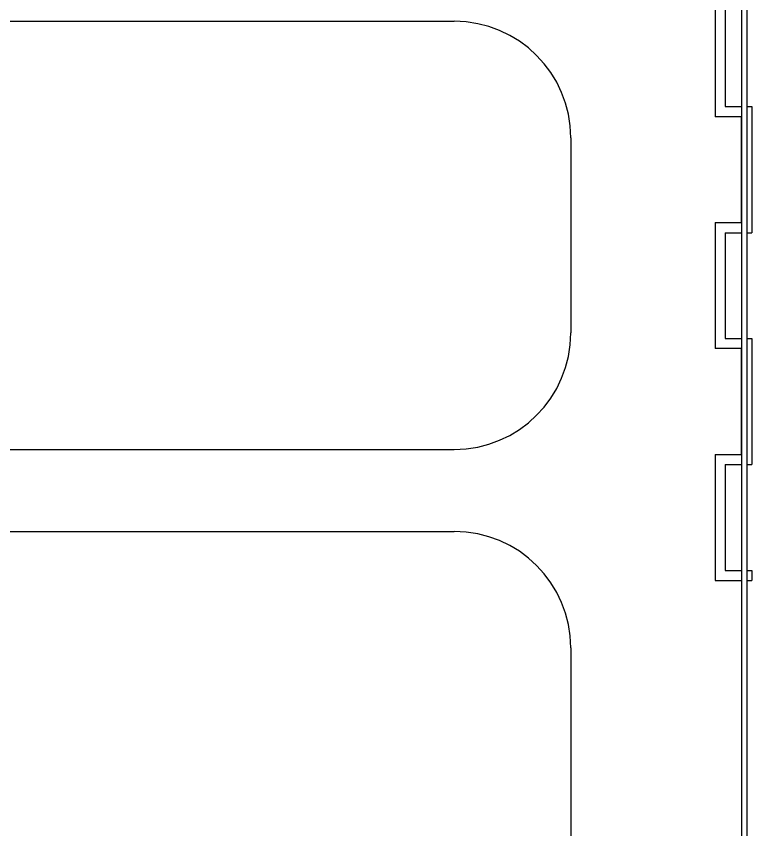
# Model space of a CAD drawing. Header units: millimetres. Extents: x 2686 to 2939, y 1294 to 1441.
# Drawn here: x 2866.19 to 2880.09, y 1309.06 to 1324.44 of the extents above; entities that cross this region are included whole.
import ezdxf

# ---------------------------------------------------------------- set-up
doc = ezdxf.new("R2010")
doc.units = ezdxf.units.MM
for name, color, linetype in [('ar-alambrado', 2, 'Continuous'), ('AR-CALÇADA', 1, 'Continuous'), ('ar-mureta', 2, 'Continuous')]:
    doc.layers.add(name, color=color, linetype=linetype)

msp = doc.modelspace()

# ---------------------------------------------------------------- linework, layer by layer
at = {"layer": 'ar-alambrado'}
for p, q in [((2879.9, 1349.025), (2879.9, 1293.764)), ((2880, 1348.925), (2880, 1293.664))]:
    msp.add_line(p, q, dxfattribs=at)
at = {"layer": 'AR-CALÇADA'}
for p, q in [((2840.546, 1324.34), (2874.471, 1324.34)), ((2876.671, 1322.14), (2876.671, 1318.45)), ((2858.321, 1316.25), (2874.471, 1316.25)), ((2864.671, 1314.7), (2874.471, 1314.7)), ((2876.671, 1312.5), (2876.671, 1300.339))]:
    msp.add_line(p, q, dxfattribs=at)
for centre, start, end in [((2874.471, 1322.14), 0, 90), ((2874.471, 1318.45), 270, 0), ((2874.471, 1312.5), 0, 90)]:
    msp.add_arc(centre, 2.2, start, end, dxfattribs=at)
at = {"layer": 'ar-mureta'}
for p, q in [((2879.4, 1324.92), (2879.4, 1322.537)), ((2879.591, 1324.728), (2879.591, 1322.728)), ((2879.591, 1322.728), (2879.9, 1322.728)), ((2880, 1322.728), (2880.091, 1322.728)), ((2880.091, 1322.728), (2880.091, 1320.345)), ((2879.9, 1322.537), (2879.4, 1322.537)), ((2879.9, 1320.536), (2879.9, 1322.537)), ((2879.4, 1320.537), (2879.9, 1320.537)), ((2879.4, 1320.537), (2879.4, 1318.154)), ((2879.4, 1320.536), (2879.9, 1320.536)), ((2879.4, 1320.536), (2879.9, 1320.536)), ((2879.591, 1320.345), (2879.9, 1320.345)), ((2879.591, 1320.345), (2879.591, 1318.345)), ((2880, 1320.345), (2880.091, 1320.345)), ((2879.591, 1318.345), (2879.9, 1318.345)), ((2880, 1318.345), (2880.091, 1318.345)), ((2880.091, 1318.345), (2880.091, 1315.963)), ((2879.9, 1318.154), (2879.4, 1318.154)), ((2879.9, 1316.154), (2879.9, 1318.154)), ((2879.4, 1316.154), (2879.9, 1316.154)), ((2879.4, 1316.154), (2879.9, 1316.154)), ((2879.4, 1316.154), (2879.9, 1316.154)), ((2879.4, 1316.154), (2879.4, 1313.771)), ((2879.591, 1315.963), (2879.9, 1315.963)), ((2879.591, 1315.962), (2879.591, 1313.962)), ((2880, 1315.963), (2880.091, 1315.963)), ((2879.591, 1313.962), (2879.9, 1313.962)), ((2880, 1313.962), (2880.091, 1313.962)), ((2880.091, 1313.962), (2880.091, 1313.771)), ((2879.4, 1313.771), (2879.9, 1313.771)), ((2879.4, 1313.771), (2879.9, 1313.771)), ((2879.4, 1313.771), (2879.9, 1313.771)), ((2880, 1313.771), (2880.091, 1313.771))]:
    msp.add_line(p, q, dxfattribs=at)

doc.saveas('drawing.dxf')
